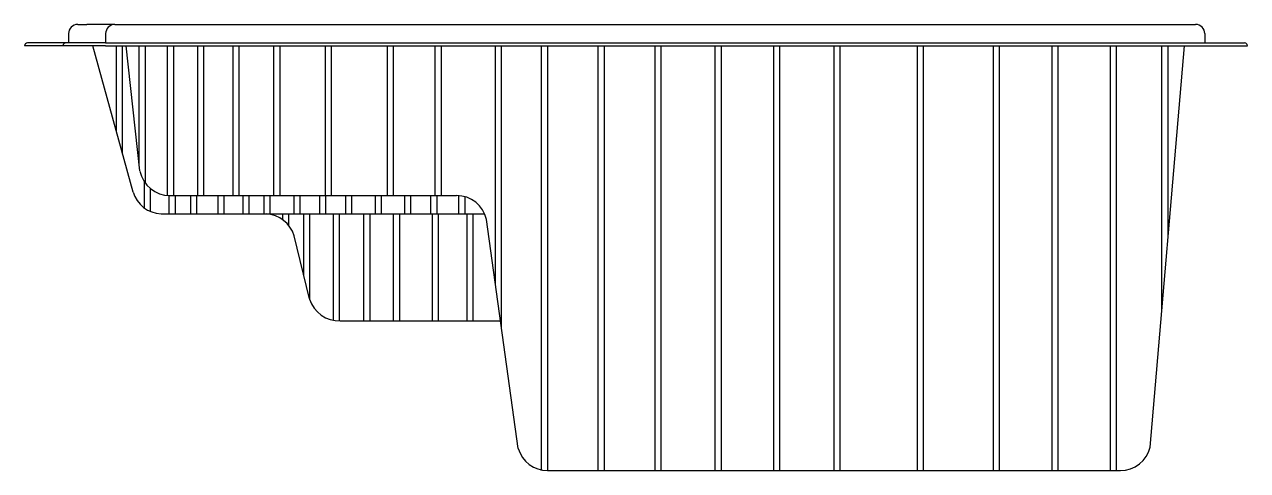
# Model space of a CAD drawing. Extents: x -1294.83 to -1290.83, y 427.54 to 429.
import ezdxf

# ---------------------------------------------------------------- set-up
doc = ezdxf.new("R2010")
doc.units = 0
doc.header["$LTSCALE"] = 10
doc.header["$MEASUREMENT"] = 0
doc.layers.add('Piscinas_Fibratec', color=4, linetype='CONTINUOUS')

msp = doc.modelspace()

# ---------------------------------------------------------------- linework, layer by layer
at = {"layer": 'Piscinas_Fibratec'}
for p, q in [((-1294.6579, 429.0001), (-1294.6279, 429.0001)), ((-1294.5365, 429.0001), (-1294.6279, 429.0001)), ((-1294.5365, 429.0001), (-1294.5065, 429.0001)), ((-1294.5065, 429.0001), (-1291.0319, 429.0001)), ((-1291.0319, 429.0001), (-1291.0019, 429.0001)), ((-1294.6879, 428.9701), (-1294.6879, 428.9401)), ((-1294.5665, 428.9701), (-1294.5665, 428.9401)), ((-1290.9719, 428.9701), (-1290.9719, 428.9401)), ((-1294.4766, 428.4516), (-1294.6086, 428.9301)), ((-1294.4545, 428.5205), (-1294.4989, 428.9301)), ((-1291.1504, 427.6169), (-1291.0379, 428.9301)), ((-1294.3565, 428.4401), (-1293.4186, 428.4401)), ((-1294.3852, 428.3801), (-1293.327, 428.3801)), ((-1293.217, 427.6124), (-1293.3211, 428.3622)), ((-1293.8994, 428.1016), (-1293.9501, 428.3087)), ((-1293.7992, 428.0301), (-1293.275, 428.0301)), ((-1293.1209, 427.5401), (-1291.2476, 427.5401))]:
    msp.add_line(p, q, dxfattribs=at)
at = {"layer": 'Piscinas_Fibratec', "color": 2}
for p, q in [((-1294.7065, 428.9301), (-1294.8319, 428.9301)), ((-1294.6965, 428.9401), (-1294.8219, 428.9401)), ((-1294.5665, 428.9301), (-1294.7065, 428.9301)), ((-1294.5665, 428.9401), (-1294.6965, 428.9401)), ((-1294.5665, 428.9401), (-1290.8419, 428.9401)), ((-1294.5665, 428.9301), (-1290.8319, 428.9301))]:
    msp.add_line(p, q, dxfattribs=at)
at = {"layer": 'Piscinas_Fibratec', "color": 1}
for p, q in [((-1294.5309, 428.6483), (-1294.5309, 428.9301)), ((-1294.5109, 428.5757), (-1294.5109, 428.9301)), ((-1294.4566, 428.5394), (-1294.4566, 428.9301)), ((-1294.4366, 428.4802), (-1294.4366, 428.9301)), ((-1294.3638, 428.4404), (-1294.3638, 428.9301)), ((-1294.3438, 428.4401), (-1294.3438, 428.9301)), ((-1294.2653, 428.4401), (-1294.2653, 428.9301)), ((-1294.2453, 428.4401), (-1294.2453, 428.9301)), ((-1294.1494, 428.4401), (-1294.1494, 428.9301)), ((-1294.1294, 428.4401), (-1294.1294, 428.9301)), ((-1294.016, 428.4401), (-1294.016, 428.9301)), ((-1293.996, 428.4401), (-1293.996, 428.9301)), ((-1293.8479, 428.4401), (-1293.8479, 428.9301)), ((-1293.8279, 428.4401), (-1293.8279, 428.9301)), ((-1293.645, 428.4401), (-1293.645, 428.9301)), ((-1293.625, 428.4401), (-1293.625, 428.9301)), ((-1293.4885, 428.4401), (-1293.4885, 428.9301)), ((-1293.4685, 428.4401), (-1293.4685, 428.9301)), ((-1293.2914, 428.1485), (-1293.2914, 428.9301)), ((-1293.2714, 428.0045), (-1293.2714, 428.9301)), ((-1293.1407, 427.5401), (-1293.1407, 428.9301)), ((-1293.1207, 427.5401), (-1293.1207, 428.9301)), ((-1292.9552, 427.5401), (-1292.9552, 428.9301)), ((-1292.9352, 427.5401), (-1292.9352, 428.9301)), ((-1292.7697, 427.5401), (-1292.7697, 428.9301)), ((-1292.7497, 427.5401), (-1292.7497, 428.9301)), ((-1292.5726, 427.5401), (-1292.5726, 428.9301)), ((-1292.5526, 427.5401), (-1292.5526, 428.9301)), ((-1292.3813, 427.5401), (-1292.3813, 428.9301)), ((-1292.3613, 427.5401), (-1292.3613, 428.9301)), ((-1292.1843, 427.5401), (-1292.1843, 428.9301)), ((-1292.1643, 427.5401), (-1292.1643, 428.9301)), ((-1291.9118, 427.5401), (-1291.9118, 428.9301)), ((-1291.8918, 427.5401), (-1291.8918, 428.9301)), ((-1291.6626, 427.5401), (-1291.6626, 428.9301)), ((-1291.6426, 427.5401), (-1291.6426, 428.9301)), ((-1291.4713, 427.5401), (-1291.4713, 428.9301)), ((-1291.4513, 427.5401), (-1291.4513, 428.9301)), ((-1291.28, 427.5401), (-1291.28, 428.9301)), ((-1291.26, 427.5401), (-1291.26, 428.9301)), ((-1291.1119, 428.0666), (-1291.1119, 428.9301)), ((-1291.0919, 428.3002), (-1291.0919, 428.9301)), ((-1294.4399, 428.3993), (-1294.4399, 428.4849)), ((-1294.4199, 428.388), (-1294.4199, 428.4628)), ((-1294.3582, 428.3801), (-1294.3582, 428.4401)), ((-1294.3382, 428.3801), (-1294.3382, 428.4401)), ((-1294.2877, 428.3801), (-1294.2877, 428.4401)), ((-1294.2677, 428.3801), (-1294.2677, 428.4401)), ((-1294.1986, 428.3801), (-1294.1986, 428.4401)), ((-1294.1786, 428.3801), (-1294.1786, 428.4401)), ((-1294.1169, 428.3801), (-1294.1169, 428.4401)), ((-1294.0969, 428.3801), (-1294.0969, 428.4401)), ((-1294.0482, 428.3801), (-1294.0482, 428.4401)), ((-1294.0282, 428.3801), (-1294.0282, 428.4401)), ((-1293.9499, 428.3801), (-1293.9499, 428.4401)), ((-1293.9299, 428.3801), (-1293.9299, 428.4401)), ((-1293.8663, 428.3801), (-1293.8663, 428.4401)), ((-1293.8463, 428.3801), (-1293.8463, 428.4401)), ((-1293.7809, 428.3801), (-1293.7809, 428.4401)), ((-1293.7609, 428.3801), (-1293.7609, 428.4401)), ((-1293.6844, 428.3801), (-1293.6844, 428.4401)), ((-1293.6644, 428.3801), (-1293.6644, 428.4401)), ((-1293.5879, 428.3801), (-1293.5879, 428.4401)), ((-1293.5679, 428.3801), (-1293.5679, 428.4401)), ((-1293.5025, 428.3801), (-1293.5025, 428.4401)), ((-1293.4825, 428.3801), (-1293.4825, 428.4401)), ((-1293.4111, 428.3801), (-1293.4111, 428.4398)), ((-1293.3911, 428.3801), (-1293.3911, 428.4362)), ((-1293.9871, 428.361), (-1293.9871, 428.3801)), ((-1293.9671, 428.3417), (-1293.9671, 428.3801)), ((-1293.9184, 428.1792), (-1293.9184, 428.3801)), ((-1293.8984, 428.0984), (-1293.8984, 428.3801)), ((-1293.8215, 428.0316), (-1293.8215, 428.3801)), ((-1293.8015, 428.03), (-1293.8015, 428.3801)), ((-1293.7215, 428.0301), (-1293.7215, 428.3801)), ((-1293.7015, 428.0301), (-1293.7015, 428.3801)), ((-1293.6246, 428.0301), (-1293.6246, 428.3801)), ((-1293.6046, 428.0301), (-1293.6046, 428.3801)), ((-1293.4977, 428.0301), (-1293.4977, 428.3801)), ((-1293.4777, 428.0301), (-1293.4777, 428.3801)), ((-1293.384, 428.0301), (-1293.384, 428.3801)), ((-1293.364, 428.0301), (-1293.364, 428.3801))]:
    msp.add_line(p, q, dxfattribs=at)
at = {"layer": 'Piscinas_Fibratec'}
for centre, radius, start, end in [((-1294.6579, 428.9701), 0.03, 90, 180), ((-1294.5365, 428.9701), 0.03, 90, 180), ((-1291.0019, 428.9701), 0.03, 0, 90), ((-1294.3565, 428.5401), 0.1, 191.3344, 270), ((-1294.3808, 428.48), 0.1, 196.5332, 267.4797), ((-1293.4186, 428.3401), 0.1, 12.7431, 90), ((-1294.046, 428.2802), 0.1, 16.5332, 87.4797), ((-1293.8036, 428.13), 0.1, 196.5332, 272.5203), ((-1293.1209, 427.6401), 0.1, 196.1117, 270), ((-1291.2476, 427.6401), 0.1, 270, 346.5543)]:
    msp.add_arc(centre, radius, start, end, dxfattribs=at)
at = {"layer": 'Piscinas_Fibratec', "color": 2}
for centre, start, end in [((-1294.8219, 428.9301), 90, 180), ((-1294.6965, 428.9301), 90, 180), ((-1290.8419, 428.9301), 0, 90)]:
    msp.add_arc(centre, 0.01, start, end, dxfattribs=at)

doc.saveas('drawing.dxf')
